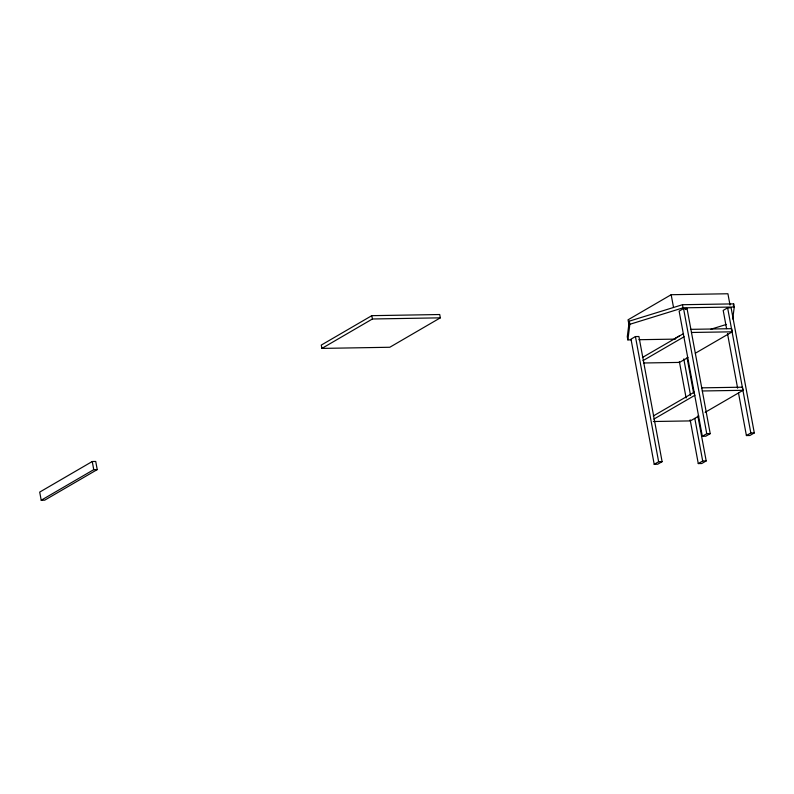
<?xml version="1.0" encoding="UTF-8"?>
<svg xmlns="http://www.w3.org/2000/svg" width="794" height="794" viewBox="0 0 794 794"><rect width="100%" height="100%" fill="white"/><g stroke="black" fill="none" stroke-linecap="round" stroke-linejoin="round"><path stroke-width="1.19" d="M732.723 319.019L734.251 307.01L733.666 303.884L682.463 304.717L629.265 321.163L627.28 336.765L627.865 339.892L631.518 339.832M627.865 339.892L629.85 324.289L629.265 321.163M733.368 306.286L733.666 303.884M92.243 461.513L39.7 492.101L41.209 500.24L44.682 500.18L97.235 469.591L95.727 461.453L92.243 461.513L93.752 469.651L41.209 500.24M371.8 315.665L321.272 345.092L321.888 348.407L389.804 347.256L440.333 317.838L439.717 314.523L371.8 315.665L372.416 318.99L321.888 348.407M730.014 305.055L727.919 293.76L671.168 294.713L628.044 319.823L629.305 326.602M635.428 336.567L631.002 339.137L654.206 464.292L657.68 464.232L662.107 461.661L638.912 336.507L635.428 336.567L658.633 461.721L654.206 464.292M683.555 308.548L679.128 311.119L702.323 436.273L705.797 436.214L710.223 433.643L687.028 308.489L683.555 308.548L706.749 433.703L702.323 436.273M685.262 309.521L687.028 308.489M642.415 357.498L683.515 333.629M675.079 338.423L679.505 335.842M738.509 393.03L746.4 435.559L749.873 435.499L754.3 432.928L731.105 307.764L727.622 307.824L723.195 310.404L726.579 328.627M643.001 360.625L684.1 336.755M687.961 357.518L679.525 362.411L643.726 362.987M695.336 353.231L732.217 331.813L731.641 328.686L690.899 329.341M653.264 415.996L694.363 392.127M653.839 419.123L694.939 395.253M698.799 416.016L690.373 420.909L653.333 421.515M705.122 412.344L743.065 390.311L742.479 387.184L701.737 387.849M690.165 419.837L698.273 463.577L702.7 460.996L706.184 460.937L697.847 415.987M746.4 435.559L750.826 432.978L754.3 432.928M706.184 460.937L701.757 463.517L698.273 463.577M629.85 324.289L683.039 307.844L734.251 307.01M710.987 329.192L726.351 324.448M372.416 318.99L440.333 317.838M691.475 332.478L732.217 331.813M638.833 339.713L675.416 339.117M702.313 390.976L743.065 390.311M706.749 433.703L710.223 433.643M93.752 469.651L97.235 469.591M658.633 461.721L662.107 461.661M727.622 307.824L750.826 432.978M727.483 333.49L737.616 388.167M682.463 304.717L683.039 307.844M687.038 357.657L693.569 392.891M683.783 358.928L690.542 395.382M694.819 418.468L702.7 460.996M671.168 294.713L673.471 307.139M679.356 361.508L686.115 397.963"/></g></svg>
